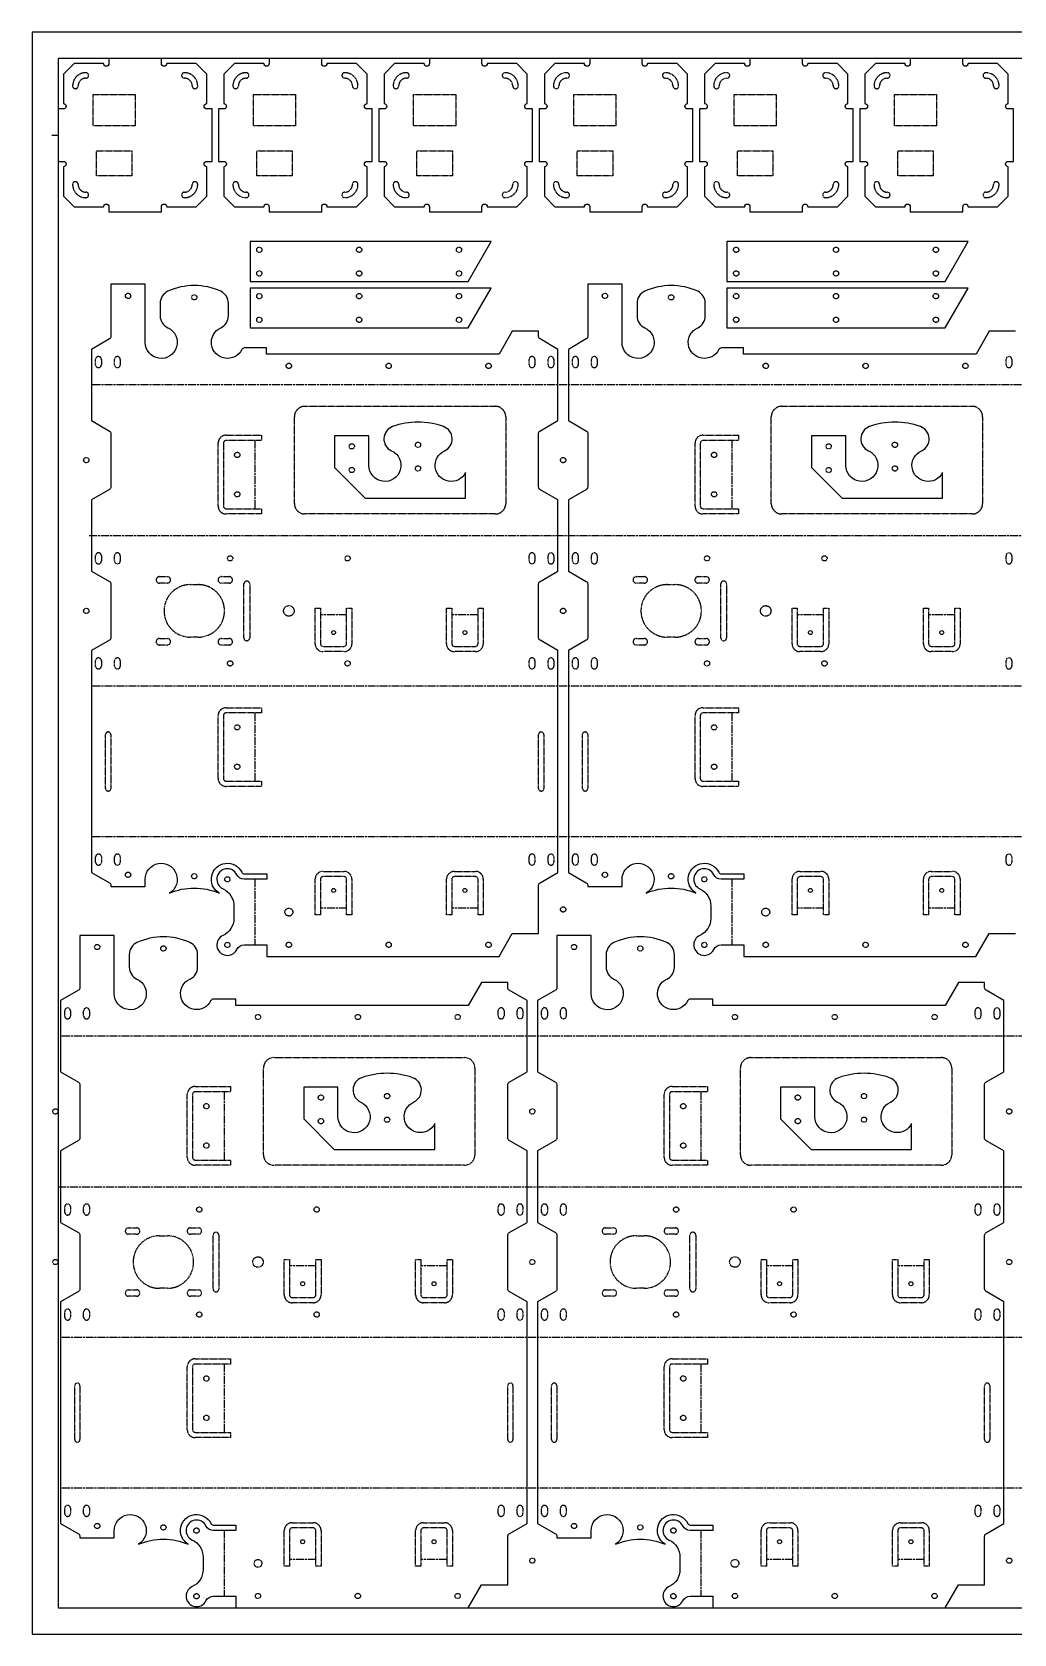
# Model space of a CAD drawing. Header units: millimetres. Extents: x -75 to 1145, y -98 to 1122.
# Drawn here: x -75 to 673, y -98 to 1122 of the extents above; entities that cross this region are included whole.
import ezdxf

# ---------------------------------------------------------------- set-up
doc = ezdxf.new("R2010")
doc.units = ezdxf.units.MM
doc.linetypes.add('CHAIN', pattern=[0.7087, 0.4724, -0.0591, 0.1181, -0.0591])
for name, color, linetype, lineweight in [('Eje de pliegue (ISO)', 2, 'CHAIN', 25), ('fija', 5, 'CHAIN', 25), ('int', 1, 'CHAIN', 25)]:
    doc.layers.add(name, color=color, linetype=linetype, lineweight=lineweight)
doc.layers.add('perfo3mm', color=4, linetype='Continuous')
doc.layers.add('plancha', color=4, linetype='Continuous')

msp = doc.modelspace()

# ---------------------------------------------------------------- linework, layer by layer
for points in [[(62.4, 1023.9), (62.4, 1063.9), (58.4, 1063.9, -1), (58.4, 1067.9), (58.4, 1090.4), (50.4, 1098.4), (27.9, 1098.4, -1), (23.9, 1098.4), (23.9, 1102.4), (-16.1, 1102.4), (-16.1, 1098.4, -1), (-20.1, 1098.4), (-42.6, 1098.4), (-50.6, 1090.4), (-50.6, 1067.9, -1), (-50.6, 1063.9), (-54.6, 1063.9), (-54.6, 1023.9), (-50.6, 1023.9, -1), (-50.6, 1019.9), (-50.6, 997.4), (-42.6, 989.4), (-20.1, 989.4, -1), (-16.1, 989.4), (-16.1, 985.4), (23.9, 985.4), (23.9, 989.4, -1), (27.9, 989.4), (50.4, 989.4), (58.4, 997.4), (58.4, 1019.9, -1), (58.4, 1023.9)], [(184.4, 1023.9), (184.4, 1063.9), (180.4, 1063.9, -1), (180.4, 1067.9), (180.4, 1090.4), (172.4, 1098.4), (149.9, 1098.4, -1), (145.9, 1098.4), (145.9, 1102.4), (105.9, 1102.4), (105.9, 1098.4, -1), (101.9, 1098.4), (79.4, 1098.4), (71.4, 1090.4), (71.4, 1067.9, -1), (71.4, 1063.9), (67.4, 1063.9), (67.4, 1023.9), (71.4, 1023.9, -1), (71.4, 1019.9), (71.4, 997.4), (79.4, 989.4), (101.9, 989.4, -1), (105.9, 989.4), (105.9, 985.4), (145.9, 985.4), (145.9, 989.4, -1), (149.9, 989.4), (172.4, 989.4), (180.4, 997.4), (180.4, 1019.9, -1), (180.4, 1023.9)], [(306.4, 1023.9), (306.4, 1063.9), (302.4, 1063.9, -1), (302.4, 1067.9), (302.4, 1090.4), (294.4, 1098.4), (271.9, 1098.4, -1), (267.9, 1098.4), (267.9, 1102.4), (227.9, 1102.4), (227.9, 1098.4, -1), (223.9, 1098.4), (201.4, 1098.4), (193.4, 1090.4), (193.4, 1067.9, -1), (193.4, 1063.9), (189.4, 1063.9), (189.4, 1023.9), (193.4, 1023.9, -1), (193.4, 1019.9), (193.4, 997.4), (201.4, 989.4), (223.9, 989.4, -1), (227.9, 989.4), (227.9, 985.4), (267.9, 985.4), (267.9, 989.4, -1), (271.9, 989.4), (294.4, 989.4), (302.4, 997.4), (302.4, 1019.9, -1), (302.4, 1023.9)], [(428.4, 1023.9), (428.4, 1063.9), (424.4, 1063.9, -1), (424.4, 1067.9), (424.4, 1090.4), (416.4, 1098.4), (393.9, 1098.4, -1), (389.9, 1098.4), (389.9, 1102.4), (349.9, 1102.4), (349.9, 1098.4, -1), (345.9, 1098.4), (323.4, 1098.4), (315.4, 1090.4), (315.4, 1067.9, -1), (315.4, 1063.9), (311.4, 1063.9), (311.4, 1023.9), (315.4, 1023.9, -1), (315.4, 1019.9), (315.4, 997.4), (323.4, 989.4), (345.9, 989.4, -1), (349.9, 989.4), (349.9, 985.4), (389.9, 985.4), (389.9, 989.4, -1), (393.9, 989.4), (416.4, 989.4), (424.4, 997.4), (424.4, 1019.9, -1), (424.4, 1023.9)], [(550.4, 1023.9), (550.4, 1063.9), (546.4, 1063.9, -1), (546.4, 1067.9), (546.4, 1090.4), (538.4, 1098.4), (515.9, 1098.4, -1), (511.9, 1098.4), (511.9, 1102.4), (471.9, 1102.4), (471.9, 1098.4, -1), (467.9, 1098.4), (445.4, 1098.4), (437.4, 1090.4), (437.4, 1067.9, -1), (437.4, 1063.9), (433.4, 1063.9), (433.4, 1023.9), (437.4, 1023.9, -1), (437.4, 1019.9), (437.4, 997.4), (445.4, 989.4), (467.9, 989.4, -1), (471.9, 989.4), (471.9, 985.4), (511.9, 985.4), (511.9, 989.4, -1), (515.9, 989.4), (538.4, 989.4), (546.4, 997.4), (546.4, 1019.9, -1), (546.4, 1023.9)], [(672.4, 1023.9), (672.4, 1063.9), (668.4, 1063.9, -1), (668.4, 1067.9), (668.4, 1090.4), (660.4, 1098.4), (637.9, 1098.4, -1), (633.9, 1098.4), (633.9, 1102.4), (593.9, 1102.4), (593.9, 1098.4, -1), (589.9, 1098.4), (567.4, 1098.4), (559.4, 1090.4), (559.4, 1067.9, -1), (559.4, 1063.9), (555.4, 1063.9), (555.4, 1023.9), (559.4, 1023.9, -1), (559.4, 1019.9), (559.4, 997.4), (567.4, 989.4), (589.9, 989.4, -1), (593.9, 989.4), (593.9, 985.4), (633.9, 985.4), (633.9, 989.4, -1), (637.9, 989.4), (660.4, 989.4), (668.4, 997.4), (668.4, 1019.9, -1), (668.4, 1023.9)], [(325.7, 482.4), (325.7, 651.4), (312.1, 659.2, -0.267949), (311, 661.1), (311, 702.1, -0.267949), (312.1, 704), (325.7, 711.9), (325.7, 766.2), (312, 774.1, -0.267949), (311, 775.9), (311, 816.9, -0.267949), (312, 818.6), (325.7, 826.5), (325.7, 880.8), (312.1, 888.7, -0.267949), (311, 890.6), (311, 894.6), (291, 894.6), (281, 877.2), (104, 877.2), (104, 881.9), (86.9, 881.9, 0.287272), (85.1, 880.7, -1.423241), (69.1, 897.2, 0.293925), (74.9, 906.3), (74.9, 915.9, 0.293925), (69.1, 925, 0.216961), (28.8, 925, 0.293925), (22.9, 915.9), (22.9, 906.3, 0.293925), (28.8, 897.2, -1.832561), (11.5, 886.1), (11.5, 930.5), (-14.6, 930.5), (-14.6, 890.6, -0.267949), (-15.7, 888.7), (-29.3, 880.8), (-29.3, 826.5), (-15.6, 818.6, -0.267949), (-14.6, 816.9), (-14.6, 775.9, -0.267949), (-15.6, 774.1), (-29.3, 766.2), (-29.3, 711.9), (-15.7, 704, -0.267949), (-14.6, 702.1), (-14.6, 661.1, -0.267949), (-15.7, 659.2), (-29.3, 651.4), (-29.3, 482.4), (-15.7, 474.6, -0.267949), (-14.6, 472.7), (-14.6, 471.7), (11.5, 471.7), (11.5, 477.2, -1.713898), (30, 466.7, -0.20201), (67.8, 466.7, -1.339934), (85.1, 482.5, 0.287272), (86.9, 481.4), (104.1, 481.4), (104.1, 477.2), (86.9, 477.2, -0.287272), (81.3, 480.7, 1.423241), (70.8, 469.9, -0.293925), (79.1, 457), (79.1, 447.4, -0.293925), (70.8, 434.5, 1.423241), (81.3, 423.7, -0.287272), (86.9, 427.2), (104.1, 427.2), (104.1, 418.4), (280.9, 418.4), (291, 435.8), (311, 435.8), (311, 472.7, -0.267949), (312.1, 474.6)], [(255.4, 787, -1.423241), (239.4, 803.5, 0.674674), (238.6, 822, 0.171755), (199.9, 822, 0.674674), (199.1, 803.5, -1.832561), (181.8, 792.4), (181.8, 814.9), (155.7, 814.9), (155.7, 790.7), (179, 767.4), (255.4, 767.4)], [(618.4, 787, -1.423241), (602.4, 803.5, 0.674674), (601.6, 822, 0.171755), (562.9, 822, 0.674674), (562.1, 803.5, -1.832561), (544.8, 792.4), (544.8, 814.9), (518.7, 814.9), (518.7, 790.7), (542, 767.4), (618.4, 767.4)], [(302.2, -13.5), (302.2, 155.4), (288.6, 163.3, -0.267949), (287.5, 165.2), (287.5, 206.2, -0.267949), (288.6, 208.1), (302.2, 215.9), (302.2, 270.3), (288.5, 278.2, -0.267949), (287.5, 279.9), (287.5, 320.9, -0.267949), (288.5, 322.6), (302.2, 330.6), (302.2, 384.9), (288.6, 392.7, -0.267949), (287.5, 394.6), (287.5, 398.6), (267.5, 398.6), (257.5, 381.2), (80.5, 381.2), (80.5, 385.9), (63.4, 385.9, 0.287272), (61.6, 384.8, -1.423241), (45.6, 401.2, 0.293925), (51.4, 410.3), (51.4, 419.9, 0.293925), (45.6, 429, 0.216961), (5.3, 429, 0.293925), (-0.6, 419.9), (-0.6, 410.3, 0.293925), (5.3, 401.2, -1.832561), (-12, 390.1), (-12, 434.5), (-38.1, 434.5), (-38.1, 394.6, -0.267949), (-39.2, 392.7), (-52.8, 384.9), (-52.8, 330.6), (-39.1, 322.6, -0.267949), (-38.1, 320.9), (-38.1, 279.9, -0.267949), (-39.1, 278.2), (-52.8, 270.3), (-52.8, 215.9), (-39.2, 208.1, -0.267949), (-38.1, 206.2), (-38.1, 165.2, -0.267949), (-39.2, 163.3), (-52.8, 155.4), (-52.8, -13.5), (-39.2, -21.3, -0.267949), (-38.1, -23.3), (-38.1, -24.3), (-12, -24.3), (-12, -18.8, -1.713898), (6.5, -29.2, -0.20201), (44.3, -29.2, -1.339934), (61.6, -13.4, 0.287272), (63.4, -14.6), (80.6, -14.6), (80.6, -18.8), (63.4, -18.8, -0.287272), (57.8, -15.3, 1.423241), (47.3, -26, -0.293925), (55.6, -39), (55.6, -48.5, -0.293925), (47.3, -61.5, 1.423241), (57.8, -72.2, -0.287272), (63.4, -68.8), (80.6, -68.8), (80.6, -77.6), (257.4, -77.6), (267.5, -60.2), (287.5, -60.2), (287.5, -23.3, -0.267949), (288.6, -21.3)], [(665.2, -13.5), (665.2, 155.4), (651.6, 163.3, -0.267949), (650.5, 165.2), (650.5, 206.2, -0.267949), (651.6, 208.1), (665.2, 215.9), (665.2, 270.3), (651.5, 278.2, -0.267949), (650.5, 279.9), (650.5, 320.9, -0.267949), (651.5, 322.6), (665.2, 330.6), (665.2, 384.9), (651.6, 392.7, -0.267949), (650.5, 394.6), (650.5, 398.6), (630.5, 398.6), (620.5, 381.2), (443.5, 381.2), (443.5, 385.9), (426.4, 385.9, 0.287272), (424.6, 384.8, -1.423241), (408.6, 401.2, 0.293925), (414.4, 410.3), (414.4, 419.9, 0.293925), (408.6, 429, 0.216961), (368.3, 429, 0.293925), (362.4, 419.9), (362.4, 410.3, 0.293925), (368.3, 401.2, -1.832561), (351, 390.1), (351, 434.5), (324.9, 434.5), (324.9, 394.6, -0.267949), (323.8, 392.7), (310.2, 384.9), (310.2, 330.6), (323.9, 322.6, -0.267949), (324.9, 320.9), (324.9, 279.9, -0.267949), (323.9, 278.2), (310.2, 270.3), (310.2, 215.9), (323.8, 208.1, -0.267949), (324.9, 206.2), (324.9, 165.2, -0.267949), (323.8, 163.3), (310.2, 155.4), (310.2, -13.5), (323.8, -21.3, -0.267949), (324.9, -23.3), (324.9, -24.3), (351, -24.3), (351, -18.8, -1.713898), (369.5, -29.2, -0.20201), (407.3, -29.2, -1.339934), (424.6, -13.4, 0.287272), (426.4, -14.6), (443.6, -14.6), (443.6, -18.8), (426.4, -18.8, -0.287272), (420.8, -15.3, 1.423241), (410.3, -26, -0.293925), (418.6, -39), (418.6, -48.5, -0.293925), (410.3, -61.5, 1.423241), (420.8, -72.2, -0.287272), (426.4, -68.8), (443.6, -68.8), (443.6, -77.6), (620.4, -77.6), (630.5, -60.2), (650.5, -60.2), (650.5, -23.3, -0.267949), (651.6, -21.3)], [(231.9, 291.1, -1.423241), (215.9, 307.5, 0.674674), (215.1, 326.1, 0.171755), (176.4, 326.1, 0.674674), (175.6, 307.5, -1.832561), (158.3, 296.4), (158.3, 319), (132.2, 319), (132.2, 294.7), (155.5, 271.4), (231.9, 271.4)], [(594.9, 291.1, -1.423241), (578.9, 307.5, 0.674674), (578.1, 326.1, 0.171755), (539.4, 326.1, 0.674674), (538.6, 307.5, -1.832561), (521.3, 296.4), (521.3, 319), (495.2, 319), (495.2, 294.7), (518.5, 271.4), (594.9, 271.4)]]:
    msp.add_lwpolyline(points, format="xyb", close=True)
for points in [[(274.9, 962.8), (91.4, 962.8), (91.4, 932.5), (257.4, 932.5)], [(637.9, 962.8), (454.4, 962.8), (454.4, 932.5), (620.4, 932.5)], [(274.9, 927.5), (91.4, 927.5), (91.4, 897.2), (257.4, 897.2)], [(637.9, 927.5), (454.4, 927.5), (454.4, 897.2), (620.4, 897.2)]]:
    msp.add_lwpolyline(points, close=True)
msp.add_lwpolyline([(674, 894.6), (654, 894.6), (644, 877.2), (467, 877.2), (467, 881.9), (449.9, 881.9, 0.287272), (448.1, 880.7, -1.423241), (432.1, 897.2, 0.293925), (437.9, 906.3), (437.9, 915.9, 0.293925), (432.1, 925, 0.216961), (391.8, 925, 0.293925), (385.9, 915.9), (385.9, 906.3, 0.293925), (391.8, 897.2, -1.832561), (374.5, 886.1), (374.5, 930.5), (348.4, 930.5), (348.4, 890.6, -0.267949), (347.3, 888.7), (333.7, 880.8), (333.7, 826.5), (347.4, 818.6, -0.267949), (348.4, 816.9), (348.4, 775.9, -0.267949), (347.4, 774.1), (333.7, 766.2), (333.7, 711.9), (347.3, 704, -0.267949), (348.4, 702.1), (348.4, 661.1, -0.267949), (347.3, 659.2), (333.7, 651.4), (333.7, 482.4), (347.3, 474.6, -0.267949), (348.4, 472.7), (348.4, 471.7), (374.5, 471.7), (374.5, 477.2, -1.713898), (393, 466.7, -0.20201), (430.8, 466.7, -1.339934), (448.1, 482.5, 0.287272), (449.9, 481.4), (467.1, 481.4), (467.1, 477.2), (449.9, 477.2, -0.287272), (444.3, 480.7, 1.423241), (433.8, 469.9, -0.293925), (442.1, 457), (442.1, 447.4, -0.293925), (433.8, 434.5, 1.423241), (444.3, 423.7, -0.287272), (449.9, 427.2), (467.1, 427.2), (467.1, 418.4), (643.9, 418.4), (654, 435.8), (674, 435.8)], format="xyb")
at = {"layer": 'Eje de pliegue (ISO)', "ltscale": 12.84403}
for p, q in [((1051.7, 853.7), (-29.3, 853.7)), ((95.1, 811.4), (95.1, 759.4)), ((458.1, 811.4), (458.1, 759.4)), ((-31.1, 739), (1051.7, 739)), ((164.9, 678.6), (144.9, 678.6)), ((264.9, 678.6), (244.9, 678.6)), ((527.9, 678.6), (507.9, 678.6)), ((627.9, 678.6), (607.9, 678.6)), ((1051.7, 624.3), (-29.3, 624.3)), ((95.1, 603.9), (95.1, 551.9)), ((458.1, 603.9), (458.1, 551.9)), ((1051.7, 509.5), (-29.3, 509.5)), ((95.1, 477.2), (95.1, 427.2)), ((458.1, 477.2), (458.1, 427.2)), ((164.9, 455.2), (144.9, 455.2)), ((264.9, 455.2), (244.9, 455.2)), ((527.9, 455.2), (507.9, 455.2)), ((627.9, 455.2), (607.9, 455.2)), ((1028.2, 357.8), (-52.8, 357.8)), ((71.6, 315.4), (71.6, 263.4)), ((434.6, 315.4), (434.6, 263.4)), ((-54.6, 243.1), (1028.2, 243.1)), ((141.4, 182.7), (121.4, 182.7)), ((241.4, 182.7), (221.4, 182.7)), ((504.4, 182.7), (484.4, 182.7)), ((604.4, 182.7), (584.4, 182.7)), ((1028.2, 128.3), (-52.8, 128.3)), ((71.6, 108), (71.6, 56)), ((434.6, 108), (434.6, 56)), ((1028.2, 13.6), (-52.8, 13.6)), ((71.6, -18.8), (71.6, -68.8)), ((434.6, -18.8), (434.6, -68.8)), ((141.4, -40.8), (121.4, -40.8)), ((241.4, -40.8), (221.4, -40.8)), ((504.4, -40.8), (484.4, -40.8)), ((604.4, -40.8), (584.4, -40.8))]:
    msp.add_line(p, q, dxfattribs=at)
at = {"layer": 'fija'}
for centre in [(-33.3, 796.4), (329.7, 796.4), (-33.3, 681.6), (329.7, 681.6), (329.7, 454.2), (-56.8, 300.4), (306.2, 300.4), (669.2, 300.4), (-56.8, 185.7), (306.2, 185.7), (669.2, 185.7), (306.2, -41.7), (669.2, -41.7)]:
    msp.add_circle(centre, 2, dxfattribs=at)
at = {"layer": 'int'}
for points in [[(-33.6, 1091.5, -1), (-33.6, 1087.3, 0.414214), (-39.5, 1081.4, -1), (-43.7, 1081.4, -0.414214)], [(51.5, 1081.4, -1), (47.3, 1081.4, 0.414214), (41.4, 1087.3, -1), (41.4, 1091.5, -0.414214)], [(88.4, 1091.5, -1), (88.4, 1087.3, 0.414214), (82.5, 1081.4, -1), (78.3, 1081.4, -0.414214)], [(173.5, 1081.4, -1), (169.3, 1081.4, 0.414214), (163.4, 1087.3, -1), (163.4, 1091.5, -0.414214)], [(210.4, 1091.5, -1), (210.4, 1087.3, 0.414214), (204.5, 1081.4, -1), (200.3, 1081.4, -0.414214)], [(295.5, 1081.4, -1), (291.3, 1081.4, 0.414214), (285.4, 1087.3, -1), (285.4, 1091.5, -0.414214)], [(332.4, 1091.5, -1), (332.4, 1087.3, 0.414214), (326.5, 1081.4, -1), (322.3, 1081.4, -0.414214)], [(417.5, 1081.4, -1), (413.3, 1081.4, 0.414214), (407.4, 1087.3, -1), (407.4, 1091.5, -0.414214)], [(454.4, 1091.5, -1), (454.4, 1087.3, 0.414214), (448.5, 1081.4, -1), (444.3, 1081.4, -0.414214)], [(539.5, 1081.4, -1), (535.3, 1081.4, 0.414214), (529.4, 1087.3, -1), (529.4, 1091.5, -0.414214)], [(576.4, 1091.5, -1), (576.4, 1087.3, 0.414214), (570.5, 1081.4, -1), (566.3, 1081.4, -0.414214)], [(661.5, 1081.4, -1), (657.3, 1081.4, 0.414214), (651.4, 1087.3, -1), (651.4, 1091.5, -0.414214)], [(-33.6, 1000.5, -1), (-33.6, 996.3, -0.414214), (-43.7, 1006.4, -1), (-39.5, 1006.4, 0.414214)], [(41.4, 996.3, -1), (41.4, 1000.5, 0.414214), (47.3, 1006.4, -1), (51.5, 1006.4, -0.414214)], [(88.4, 1000.5, -1), (88.4, 996.3, -0.414214), (78.3, 1006.4, -1), (82.5, 1006.4, 0.414214)], [(163.4, 996.3, -1), (163.4, 1000.5, 0.414214), (169.3, 1006.4, -1), (173.5, 1006.4, -0.414214)], [(210.4, 1000.5, -1), (210.4, 996.3, -0.414214), (200.3, 1006.4, -1), (204.5, 1006.4, 0.414214)], [(285.4, 996.3, -1), (285.4, 1000.5, 0.414214), (291.3, 1006.4, -1), (295.5, 1006.4, -0.414214)], [(332.4, 1000.5, -1), (332.4, 996.3, -0.414214), (322.3, 1006.4, -1), (326.5, 1006.4, 0.414214)], [(407.4, 996.3, -1), (407.4, 1000.5, 0.414214), (413.3, 1006.4, -1), (417.5, 1006.4, -0.414214)], [(454.4, 1000.5, -1), (454.4, 996.3, -0.414214), (444.3, 1006.4, -1), (448.5, 1006.4, 0.414214)], [(529.4, 996.3, -1), (529.4, 1000.5, 0.414214), (535.3, 1006.4, -1), (539.5, 1006.4, -0.414214)], [(576.4, 1000.5, -1), (576.4, 996.3, -0.414214), (566.3, 1006.4, -1), (570.5, 1006.4, 0.414214)], [(651.4, 996.3, -1), (651.4, 1000.5, 0.414214), (657.3, 1006.4, -1), (661.5, 1006.4, -0.414214)], [(-26.2, 869.1), (-26.2, 873.1, -1), (-21.8, 873.1), (-21.8, 869.1, -1)], [(-11.8, 869.1), (-11.8, 873.1, -1), (-7.4, 873.1), (-7.4, 869.1, -1)], [(308.2, 873.1), (308.2, 869.1, -1), (303.8, 869.1), (303.8, 873.1, -1)], [(322.6, 873.1), (322.6, 869.1, -1), (318.2, 869.1), (318.2, 873.1, -1)], [(336.8, 869.1), (336.8, 873.1, -1), (341.2, 873.1), (341.2, 869.1, -1)], [(351.2, 869.1), (351.2, 873.1, -1), (355.6, 873.1), (355.6, 869.1, -1)], [(671.2, 873.1), (671.2, 869.1, -1), (666.8, 869.1), (666.8, 873.1, -1)], [(125.1, 829.4, -0.414214), (133.1, 837.4), (278, 837.4, -0.414214), (286, 829.4), (286, 763.4, -0.414214), (278, 755.4), (133.1, 755.4, -0.414214), (125.1, 763.4)], [(488.1, 829.4, -0.414214), (496.1, 837.4), (641, 837.4, -0.414214), (649, 829.4), (649, 763.4, -0.414214), (641, 755.4), (496.1, 755.4, -0.414214), (488.1, 763.4)], [(100.1, 811.4), (73.1, 811.4, 0.414214), (71.1, 809.4), (71.1, 761.4, 0.414214), (73.1, 759.4), (100.1, 759.4), (100.1, 755.4), (73.1, 755.4, -0.414214), (67.1, 761.4), (67.1, 809.4, -0.414214), (73.1, 815.4), (100.1, 815.4)], [(463.1, 811.4), (436.1, 811.4, 0.414214), (434.1, 809.4), (434.1, 761.4, 0.414214), (436.1, 759.4), (463.1, 759.4), (463.1, 755.4), (436.1, 755.4, -0.414214), (430.1, 761.4), (430.1, 809.4, -0.414214), (436.1, 815.4), (463.1, 815.4)], [(-26.2, 723.6, -1), (-21.8, 723.6), (-21.8, 719.6, -1), (-26.2, 719.6)], [(-11.8, 723.6, -1), (-7.4, 723.6), (-7.4, 719.6, -1), (-11.8, 719.6)], [(308.2, 719.6, -1), (303.8, 719.6), (303.8, 723.6, -1), (308.2, 723.6)], [(322.6, 719.6, -1), (318.2, 719.6), (318.2, 723.6, -1), (322.6, 723.6)], [(336.8, 723.6, -1), (341.2, 723.6), (341.2, 719.6, -1), (336.8, 719.6)], [(351.2, 723.6, -1), (355.6, 723.6), (355.6, 719.6, -1), (351.2, 719.6)], [(671.2, 719.6, -1), (666.8, 719.6), (666.8, 723.6, -1), (671.2, 723.6)], [(22.4, 702.7, -1), (22.4, 707.7), (28.4, 707.7, -1), (28.4, 702.7)], [(75.5, 707.7, -1), (75.5, 702.7), (69.5, 702.7, -1), (69.5, 707.7)], [(385.4, 702.7, -1), (385.4, 707.7), (391.4, 707.7, -1), (391.4, 702.7)], [(438.5, 707.7, -1), (438.5, 702.7), (432.5, 702.7, -1), (432.5, 707.7)], [(45.9, 661.6, -1), (45.9, 701.6), (51.9, 701.6, -1), (51.9, 661.6)], [(86.7, 702.1, -1), (91.1, 702.1), (91.1, 661.1, -1), (86.7, 661.1)], [(408.9, 661.6, -1), (408.9, 701.6), (414.9, 701.6, -1), (414.9, 661.6)], [(449.7, 702.1, -1), (454.1, 702.1), (454.1, 661.1, -1), (449.7, 661.1)], [(144.9, 683.6), (144.9, 656.6, 0.414214), (146.9, 654.6), (162.9, 654.6, 0.414214), (164.9, 656.6), (164.9, 683.6), (168.9, 683.6), (168.9, 656.6, -0.414214), (162.9, 650.6), (146.9, 650.6, -0.414214), (140.9, 656.6), (140.9, 683.6)], [(244.9, 683.6), (244.9, 656.6, 0.414214), (246.9, 654.6), (262.9, 654.6, 0.414214), (264.9, 656.6), (264.9, 683.6), (268.9, 683.6), (268.9, 656.6, -0.414214), (262.9, 650.6), (246.9, 650.6, -0.414214), (240.9, 656.6), (240.9, 683.6)], [(507.9, 683.6), (507.9, 656.6, 0.414214), (509.9, 654.6), (525.9, 654.6, 0.414214), (527.9, 656.6), (527.9, 683.6), (531.9, 683.6), (531.9, 656.6, -0.414214), (525.9, 650.6), (509.9, 650.6, -0.414214), (503.9, 656.6), (503.9, 683.6)], [(607.9, 683.6), (607.9, 656.6, 0.414214), (609.9, 654.6), (625.9, 654.6, 0.414214), (627.9, 656.6), (627.9, 683.6), (631.9, 683.6), (631.9, 656.6, -0.414214), (625.9, 650.6), (609.9, 650.6, -0.414214), (603.9, 656.6), (603.9, 683.6)], [(28.4, 660.6, -1), (28.4, 655.6), (22.4, 655.6, -1), (22.4, 660.6)], [(75.5, 660.6, -1), (75.5, 655.6), (69.5, 655.6, -1), (69.5, 660.6)], [(391.4, 660.6, -1), (391.4, 655.6), (385.4, 655.6, -1), (385.4, 660.6)], [(438.5, 660.6, -1), (438.5, 655.6), (432.5, 655.6, -1), (432.5, 660.6)], [(-21.8, 639.6, -1), (-26.2, 639.6), (-26.2, 643.6, -1), (-21.8, 643.6)], [(-7.4, 639.6, -1), (-11.8, 639.6), (-11.8, 643.6, -1), (-7.4, 643.6)], [(308.2, 639.6, -1), (303.8, 639.6), (303.8, 643.6, -1), (308.2, 643.6)], [(322.6, 639.6, -1), (318.2, 639.6), (318.2, 643.6, -1), (322.6, 643.6)], [(341.2, 639.6, -1), (336.8, 639.6), (336.8, 643.6, -1), (341.2, 643.6)], [(355.6, 639.6, -1), (351.2, 639.6), (351.2, 643.6, -1), (355.6, 643.6)], [(671.2, 639.6, -1), (666.8, 639.6), (666.8, 643.6, -1), (671.2, 643.6)], [(100.1, 603.9), (73.1, 603.9, 0.414214), (71.1, 601.9), (71.1, 553.9, 0.414214), (73.1, 551.9), (100.1, 551.9), (100.1, 547.9), (73.1, 547.9, -0.414214), (67.1, 553.9), (67.1, 601.9, -0.414214), (73.1, 607.9), (100.1, 607.9)], [(463.1, 603.9), (436.1, 603.9, 0.414214), (434.1, 601.9), (434.1, 553.9, 0.414214), (436.1, 551.9), (463.1, 551.9), (463.1, 547.9), (436.1, 547.9, -0.414214), (430.1, 553.9), (430.1, 601.9, -0.414214), (436.1, 607.9), (463.1, 607.9)], [(-18.6, 587.4, -1), (-14.6, 587.4), (-14.6, 546.4, -1), (-18.6, 546.4)], [(311, 587.4, -1), (315, 587.4), (315, 546.4, -1), (311, 546.4)], [(344.4, 587.4, -1), (348.4, 587.4), (348.4, 546.4, -1), (344.4, 546.4)], [(-21.8, 494.2), (-21.8, 490.2, -1), (-26.2, 490.2), (-26.2, 494.2, -1)], [(-7.4, 494.2), (-7.4, 490.2, -1), (-11.8, 490.2), (-11.8, 494.2, -1)], [(308.2, 494.2), (308.2, 490.2, -1), (303.8, 490.2), (303.8, 494.2, -1)], [(322.6, 494.2), (322.6, 490.2, -1), (318.2, 490.2), (318.2, 494.2, -1)], [(341.2, 494.2), (341.2, 490.2, -1), (336.8, 490.2), (336.8, 494.2, -1)], [(355.6, 494.2), (355.6, 490.2, -1), (351.2, 490.2), (351.2, 494.2, -1)], [(671.2, 494.2), (671.2, 490.2, -1), (666.8, 490.2), (666.8, 494.2, -1)], [(164.9, 450.2), (164.9, 477.2, 0.414214), (162.9, 479.2), (146.9, 479.2, 0.414214), (144.9, 477.2), (144.9, 450.2), (140.9, 450.2), (140.9, 477.2, -0.414214), (146.9, 483.2), (162.9, 483.2, -0.414214), (168.9, 477.2), (168.9, 450.2)], [(244.9, 477.2), (244.9, 450.2), (240.9, 450.2), (240.9, 477.2, -0.414214), (246.9, 483.2), (262.9, 483.2, -0.414214), (268.9, 477.2), (268.9, 450.2), (264.9, 450.2), (264.9, 477.2, 0.414214), (262.9, 479.2), (246.9, 479.2, 0.414214)], [(527.9, 450.2), (527.9, 477.2, 0.414214), (525.9, 479.2), (509.9, 479.2, 0.414214), (507.9, 477.2), (507.9, 450.2), (503.9, 450.2), (503.9, 477.2, -0.414214), (509.9, 483.2), (525.9, 483.2, -0.414214), (531.9, 477.2), (531.9, 450.2)], [(607.9, 477.2), (607.9, 450.2), (603.9, 450.2), (603.9, 477.2, -0.414214), (609.9, 483.2), (625.9, 483.2, -0.414214), (631.9, 477.2), (631.9, 450.2), (627.9, 450.2), (627.9, 477.2, 0.414214), (625.9, 479.2), (609.9, 479.2, 0.414214)], [(-49.7, 373.1), (-49.7, 377.1, -1), (-45.3, 377.1), (-45.3, 373.1, -1)], [(-35.3, 373.1), (-35.3, 377.1, -1), (-30.9, 377.1), (-30.9, 373.1, -1)], [(284.7, 377.1), (284.7, 373.1, -1), (280.3, 373.1), (280.3, 377.1, -1)], [(299.1, 377.1), (299.1, 373.1, -1), (294.7, 373.1), (294.7, 377.1, -1)], [(313.3, 373.1), (313.3, 377.1, -1), (317.7, 377.1), (317.7, 373.1, -1)], [(327.7, 373.1), (327.7, 377.1, -1), (332.1, 377.1), (332.1, 373.1, -1)], [(647.7, 377.1), (647.7, 373.1, -1), (643.3, 373.1), (643.3, 377.1, -1)], [(662.1, 377.1), (662.1, 373.1, -1), (657.7, 373.1), (657.7, 377.1, -1)], [(101.6, 333.4, -0.414214), (109.6, 341.4), (254.5, 341.4, -0.414214), (262.5, 333.4), (262.5, 267.4, -0.414214), (254.5, 259.4), (109.6, 259.4, -0.414214), (101.6, 267.4)], [(464.6, 333.4, -0.414214), (472.6, 341.4), (617.5, 341.4, -0.414214), (625.5, 333.4), (625.5, 267.4, -0.414214), (617.5, 259.4), (472.6, 259.4, -0.414214), (464.6, 267.4)], [(76.6, 315.4), (49.6, 315.4, 0.414214), (47.6, 313.4), (47.6, 265.4, 0.414214), (49.6, 263.4), (76.6, 263.4), (76.6, 259.4), (49.6, 259.4, -0.414214), (43.6, 265.4), (43.6, 313.4, -0.414214), (49.6, 319.4), (76.6, 319.4)], [(439.6, 315.4), (412.6, 315.4, 0.414214), (410.6, 313.4), (410.6, 265.4, 0.414214), (412.6, 263.4), (439.6, 263.4), (439.6, 259.4), (412.6, 259.4, -0.414214), (406.6, 265.4), (406.6, 313.4, -0.414214), (412.6, 319.4), (439.6, 319.4)], [(-49.7, 227.7, -1), (-45.3, 227.7), (-45.3, 223.7, -1), (-49.7, 223.7)], [(-35.3, 227.7, -1), (-30.9, 227.7), (-30.9, 223.7, -1), (-35.3, 223.7)], [(284.7, 223.7, -1), (280.3, 223.7), (280.3, 227.7, -1), (284.7, 227.7)], [(299.1, 223.7, -1), (294.7, 223.7), (294.7, 227.7, -1), (299.1, 227.7)], [(313.3, 227.7, -1), (317.7, 227.7), (317.7, 223.7, -1), (313.3, 223.7)], [(327.7, 227.7, -1), (332.1, 227.7), (332.1, 223.7, -1), (327.7, 223.7)], [(647.7, 223.7, -1), (643.3, 223.7), (643.3, 227.7, -1), (647.7, 227.7)], [(662.1, 223.7, -1), (657.7, 223.7), (657.7, 227.7, -1), (662.1, 227.7)], [(-1.1, 206.8, -1), (-1.1, 211.8), (4.9, 211.8, -1), (4.9, 206.8)], [(52, 211.8, -1), (52, 206.8), (46, 206.8, -1), (46, 211.8)], [(63.2, 206.2, -1), (67.6, 206.2), (67.6, 165.2, -1), (63.2, 165.2)], [(361.9, 206.8, -1), (361.9, 211.8), (367.9, 211.8, -1), (367.9, 206.8)], [(415, 211.8, -1), (415, 206.8), (409, 206.8, -1), (409, 211.8)], [(426.2, 206.2, -1), (430.6, 206.2), (430.6, 165.2, -1), (426.2, 165.2)], [(22.4, 165.7, -1), (22.4, 205.7), (28.4, 205.7, -1), (28.4, 165.7)], [(385.4, 165.7, -1), (385.4, 205.7), (391.4, 205.7, -1), (391.4, 165.7)], [(121.4, 187.7), (121.4, 160.7, 0.414214), (123.4, 158.7), (139.4, 158.7, 0.414214), (141.4, 160.7), (141.4, 187.7), (145.4, 187.7), (145.4, 160.7, -0.414214), (139.4, 154.7), (123.4, 154.7, -0.414214), (117.4, 160.7), (117.4, 187.7)], [(221.4, 187.7), (221.4, 160.7, 0.414214), (223.4, 158.7), (239.4, 158.7, 0.414214), (241.4, 160.7), (241.4, 187.7), (245.4, 187.7), (245.4, 160.7, -0.414214), (239.4, 154.7), (223.4, 154.7, -0.414214), (217.4, 160.7), (217.4, 187.7)], [(484.4, 187.7), (484.4, 160.7, 0.414214), (486.4, 158.7), (502.4, 158.7, 0.414214), (504.4, 160.7), (504.4, 187.7), (508.4, 187.7), (508.4, 160.7, -0.414214), (502.4, 154.7), (486.4, 154.7, -0.414214), (480.4, 160.7), (480.4, 187.7)], [(584.4, 187.7), (584.4, 160.7, 0.414214), (586.4, 158.7), (602.4, 158.7, 0.414214), (604.4, 160.7), (604.4, 187.7), (608.4, 187.7), (608.4, 160.7, -0.414214), (602.4, 154.7), (586.4, 154.7, -0.414214), (580.4, 160.7), (580.4, 187.7)], [(4.9, 164.6, -1), (4.9, 159.6), (-1.1, 159.6, -1), (-1.1, 164.6)], [(52, 164.6, -1), (52, 159.6), (46, 159.6, -1), (46, 164.6)], [(367.9, 164.6, -1), (367.9, 159.6), (361.9, 159.6, -1), (361.9, 164.6)], [(415, 164.6, -1), (415, 159.6), (409, 159.6, -1), (409, 164.6)], [(-45.3, 143.7, -1), (-49.7, 143.7), (-49.7, 147.7, -1), (-45.3, 147.7)], [(-30.9, 143.7, -1), (-35.3, 143.7), (-35.3, 147.7, -1), (-30.9, 147.7)], [(284.7, 143.7, -1), (280.3, 143.7), (280.3, 147.7, -1), (284.7, 147.7)], [(299.1, 143.7, -1), (294.7, 143.7), (294.7, 147.7, -1), (299.1, 147.7)], [(317.7, 143.7, -1), (313.3, 143.7), (313.3, 147.7, -1), (317.7, 147.7)], [(332.1, 143.7, -1), (327.7, 143.7), (327.7, 147.7, -1), (332.1, 147.7)], [(647.7, 143.7, -1), (643.3, 143.7), (643.3, 147.7, -1), (647.7, 147.7)], [(662.1, 143.7, -1), (657.7, 143.7), (657.7, 147.7, -1), (662.1, 147.7)], [(76.6, 108), (49.6, 108, 0.414214), (47.6, 106), (47.6, 58, 0.414214), (49.6, 56), (76.6, 56), (76.6, 52), (49.6, 52, -0.414214), (43.6, 58), (43.6, 106, -0.414214), (49.6, 112), (76.6, 112)], [(439.6, 108), (412.6, 108, 0.414214), (410.6, 106), (410.6, 58, 0.414214), (412.6, 56), (439.6, 56), (439.6, 52), (412.6, 52, -0.414214), (406.6, 58), (406.6, 106, -0.414214), (412.6, 112), (439.6, 112)], [(-42.1, 91.5, -1), (-38.1, 91.5), (-38.1, 50.5, -1), (-42.1, 50.5)], [(287.5, 91.5, -1), (291.5, 91.5), (291.5, 50.5, -1), (287.5, 50.5)], [(320.9, 91.5, -1), (324.9, 91.5), (324.9, 50.5, -1), (320.9, 50.5)], [(650.5, 91.5, -1), (654.5, 91.5), (654.5, 50.5, -1), (650.5, 50.5)], [(-45.3, -1.8), (-45.3, -5.8, -1), (-49.7, -5.8), (-49.7, -1.8, -1)], [(-30.9, -1.8), (-30.9, -5.8, -1), (-35.3, -5.8), (-35.3, -1.8, -1)], [(284.7, -1.8), (284.7, -5.8, -1), (280.3, -5.8), (280.3, -1.8, -1)], [(299.1, -1.8), (299.1, -5.8, -1), (294.7, -5.8), (294.7, -1.8, -1)], [(317.7, -1.8), (317.7, -5.8, -1), (313.3, -5.8), (313.3, -1.8, -1)], [(332.1, -1.8), (332.1, -5.8, -1), (327.7, -5.8), (327.7, -1.8, -1)], [(647.7, -1.8), (647.7, -5.8, -1), (643.3, -5.8), (643.3, -1.8, -1)], [(662.1, -1.8), (662.1, -5.8, -1), (657.7, -5.8), (657.7, -1.8, -1)], [(141.4, -45.8), (141.4, -18.8, 0.414214), (139.4, -16.8), (123.4, -16.8, 0.414214), (121.4, -18.8), (121.4, -45.8), (117.4, -45.8), (117.4, -18.8, -0.414214), (123.4, -12.8), (139.4, -12.8, -0.414214), (145.4, -18.8), (145.4, -45.8)], [(221.4, -18.8), (221.4, -45.8), (217.4, -45.8), (217.4, -18.8, -0.414214), (223.4, -12.8), (239.4, -12.8, -0.414214), (245.4, -18.8), (245.4, -45.8), (241.4, -45.8), (241.4, -18.8, 0.414214), (239.4, -16.8), (223.4, -16.8, 0.414214)], [(504.4, -45.8), (504.4, -18.8, 0.414214), (502.4, -16.8), (486.4, -16.8, 0.414214), (484.4, -18.8), (484.4, -45.8), (480.4, -45.8), (480.4, -18.8, -0.414214), (486.4, -12.8), (502.4, -12.8, -0.414214), (508.4, -18.8), (508.4, -45.8)], [(584.4, -18.8), (584.4, -45.8), (580.4, -45.8), (580.4, -18.8, -0.414214), (586.4, -12.8), (602.4, -12.8, -0.414214), (608.4, -18.8), (608.4, -45.8), (604.4, -45.8), (604.4, -18.8, 0.414214), (602.4, -16.8), (586.4, -16.8, 0.414214)]]:
    msp.add_lwpolyline(points, format="xyb", close=True, dxfattribs=at)
for points in [[(3.9, 1050.9), (-28.1, 1050.9), (-28.1, 1074.9), (3.9, 1074.9)], [(125.9, 1050.9), (93.9, 1050.9), (93.9, 1074.9), (125.9, 1074.9)], [(247.9, 1050.9), (215.9, 1050.9), (215.9, 1074.9), (247.9, 1074.9)], [(369.9, 1050.9), (337.9, 1050.9), (337.9, 1074.9), (369.9, 1074.9)], [(491.9, 1050.9), (459.9, 1050.9), (459.9, 1074.9), (491.9, 1074.9)], [(613.9, 1050.9), (581.9, 1050.9), (581.9, 1074.9), (613.9, 1074.9)], [(-25.6, 1012.9), (-25.6, 1031.9), (1.4, 1031.9), (1.4, 1012.9)], [(96.4, 1012.9), (96.4, 1031.9), (123.4, 1031.9), (123.4, 1012.9)], [(218.4, 1012.9), (218.4, 1031.9), (245.4, 1031.9), (245.4, 1012.9)], [(340.4, 1012.9), (340.4, 1031.9), (367.4, 1031.9), (367.4, 1012.9)], [(462.4, 1012.9), (462.4, 1031.9), (489.4, 1031.9), (489.4, 1012.9)], [(584.4, 1012.9), (584.4, 1031.9), (611.4, 1031.9), (611.4, 1012.9)]]:
    msp.add_lwpolyline(points, close=True, dxfattribs=at)
for centre, radius in [((98.4, 956.6), 2), ((174.4, 956.6), 2), ((250.4, 956.6), 2), ((461.4, 956.6), 2), ((537.4, 956.6), 2), ((613.4, 956.6), 2), ((98.4, 938.6), 2), ((174.4, 938.6), 2), ((250.4, 938.6), 2), ((461.4, 938.6), 2), ((537.4, 938.6), 2), ((613.4, 938.6), 2), ((-1.5, 921.5), 2), ((48.9, 920.4), 2), ((98.4, 921.3), 2), ((174.4, 921.3), 2), ((250.4, 921.3), 2), ((361.5, 921.5), 2), ((411.9, 920.4), 2), ((461.4, 921.3), 2), ((537.4, 921.3), 2), ((613.4, 921.3), 2), ((98.4, 903.3), 2), ((174.4, 903.3), 2), ((250.4, 903.3), 2), ((461.4, 903.3), 2), ((537.4, 903.3), 2), ((613.4, 903.3), 2), ((120.9, 868.2), 2), ((196.9, 868.2), 2), ((272.9, 868.2), 2), ((483.9, 868.2), 2), ((559.9, 868.2), 2), ((635.9, 868.2), 2), ((168.8, 806.9), 2), ((219.2, 808.1), 2), ((531.8, 806.9), 2), ((582.2, 808.1), 2), ((81.6, 800.4), 2), ((444.6, 800.4), 2), ((168.8, 788.9), 2), ((219.2, 790.1), 2), ((531.8, 788.9), 2), ((582.2, 790.1), 2), ((81.6, 770.4), 2), ((444.6, 770.4), 2), ((76.2, 721.6), 2), ((165.6, 721.6), 2), ((439.2, 721.6), 2), ((528.6, 721.6), 2), ((120.9, 681.6), 4), ((483.9, 681.6), 4), ((76.2, 641.6), 2), ((165.6, 641.6), 2), ((439.2, 641.6), 2), ((528.6, 641.6), 2), ((81.6, 592.9), 2), ((444.6, 592.9), 2), ((81.6, 562.9), 2), ((444.6, 562.9), 2), ((-1.5, 480.6), 2), ((48.9, 479.5), 2), ((74.1, 477.2), 2), ((361.5, 480.6), 2), ((411.9, 479.5), 2), ((437.1, 477.2), 2), ((120.9, 452.2), 3), ((483.9, 452.2), 3), ((-25, 425.6), 2), ((74.1, 427.2), 2), ((120.9, 427.3), 2), ((196.9, 427.3), 2), ((272.9, 427.3), 2), ((338, 425.6), 2), ((437.1, 427.2), 2), ((483.9, 427.3), 2), ((559.9, 427.3), 2), ((635.9, 427.3), 2), ((25.4, 424.5), 2), ((388.4, 424.5), 2), ((97.4, 372.3), 2), ((173.4, 372.3), 2), ((249.4, 372.3), 2), ((460.4, 372.3), 2), ((536.4, 372.3), 2), ((612.4, 372.3), 2), ((58.1, 304.4), 2), ((145.3, 311), 2), ((195.7, 312.1), 2), ((421.1, 304.4), 2), ((508.3, 311), 2), ((558.7, 312.1), 2), ((145.3, 293), 2), ((195.7, 294.1), 2), ((508.3, 293), 2), ((558.7, 294.1), 2), ((58.1, 274.4), 2), ((421.1, 274.4), 2), ((52.7, 225.7), 2), ((142.1, 225.7), 2), ((415.7, 225.7), 2), ((505.1, 225.7), 2), ((97.4, 185.7), 4), ((460.4, 185.7), 4), ((52.7, 145.7), 2), ((142.1, 145.7), 2), ((415.7, 145.7), 2), ((505.1, 145.7), 2), ((58.1, 97), 2), ((421.1, 97), 2), ((58.1, 67), 2), ((421.1, 67), 2), ((-25, -15.3), 2), ((25.4, -16.4), 2), ((50.6, -18.8), 2), ((338, -15.3), 2), ((388.4, -16.4), 2), ((413.6, -18.8), 2), ((97.4, -43.8), 3), ((460.4, -43.8), 3), ((50.6, -68.8), 2), ((97.4, -68.6), 2), ((173.4, -68.6), 2), ((249.4, -68.6), 2), ((413.6, -68.8), 2), ((460.4, -68.6), 2), ((536.4, -68.6), 2), ((612.4, -68.6), 2)]:
    msp.add_circle(centre, radius, dxfattribs=at)
at = {"layer": 'perfo3mm'}
for centre in [(154.9, 665.1), (254.9, 665.1), (517.9, 665.1), (617.9, 665.1), (154.9, 468.7), (254.9, 468.7), (517.9, 468.7), (617.9, 468.7), (131.4, 169.2), (231.4, 169.2), (494.4, 169.2), (594.4, 169.2), (131.4, -27.3), (231.4, -27.3), (494.4, -27.3), (594.4, -27.3)]:
    msp.add_circle(centre, 1.5, dxfattribs=at)
at = {"layer": 'plancha'}
msp.add_line((-59.6, 1043.9), (-54.6, 1043.9), dxfattribs=at)
for points in [[(-74.6, -97.6), (1145.4, -97.6), (1145.4, 1122.4), (-74.6, 1122.4)], [(-54.6, -77.6), (1125.4, -77.6), (1125.4, 1102.4), (-54.6, 1102.4)]]:
    msp.add_lwpolyline(points, close=True, dxfattribs=at)

doc.saveas('drawing.dxf')
